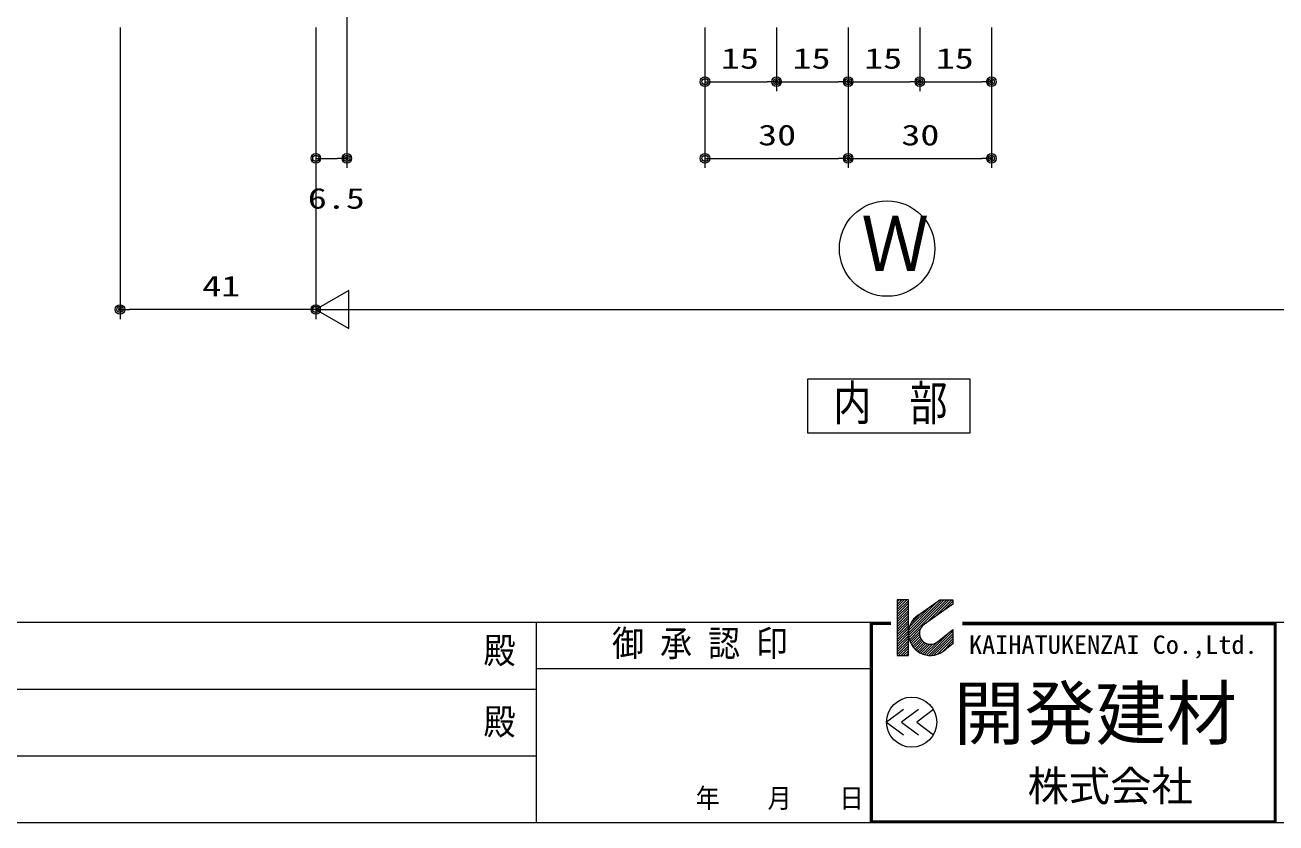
# Model space of a CAD drawing. Units: millimetres on the paper. Extents: x -395 to 395, y -281 to 281.
# Drawn here: x -41.8 to 220.2, y -281 to -113.8 of the extents above; entities that cross this region are included whole.
import ezdxf
from ezdxf.enums import TextEntityAlignment as Align

# ---------------------------------------------------------------- set-up
doc = ezdxf.new("R2010")
doc.units = ezdxf.units.MM
doc.header["$PDMODE"] = 32
doc.header["$PDSIZE"] = 0.5
for name, color, linetype, lineweight in [('0-1_0', 7, 'Continuous', 9), ('0-2_USERZ', 3, 'Continuous', 9), ('0-5_YSS_ZEN', 6, 'Continuous', 9), ('0-6_USER1', 4, 'Continuous', 9), ('0-7__0-6_TITLE_WAKU', 7, 'Continuous', 9), ('0-9_F-1', 7, 'Continuous', 9), ('0-A__0-0_', 6, 'Continuous', 9), ('0-D__0-7_', 7, 'Continuous', 9)]:
    doc.layers.add(name, color=color, linetype=linetype, lineweight=lineweight)
doc.layers.add('0-4_Defpoints', color=7, linetype='Continuous')
doc.styles.add('HG丸ｺﾞｼｯｸM-PRO', font='')
doc.styles.add('ＭＳ ゴシック', font='')
doc.styles.get('HG丸ｺﾞｼｯｸM-PRO').set_extended_font_data('HG丸ｺﾞｼｯｸM-PRO')
doc.styles.get('ＭＳ ゴシック').set_extended_font_data('MS Gothic')

# ---------------------------------------------------------------- blocks, each defined once
blk = doc.blocks.new('DOT1')
at = {"layer": '0-1_0'}
blk.add_line((0, 0), (-1, 0), dxfattribs=at)
for radius in [0.5, 0.325]:
    blk.add_circle((0, 0), radius, dxfattribs=at)
blk = doc.blocks.new('ALW1')
at = {"layer": '0-1_0'}
blk.add_line((0, 0), (-1, 0), dxfattribs=at)
blk.add_lwpolyline([(-0.34641, -0.2), (0, 0), (-0.34641, 0.2)], close=True, dxfattribs=at)
blk = doc.blocks.new('NAIBU_W')
at = {"layer": '0-6_USER1'}
blk.add_lwpolyline([(-17.028, -5.6), (17.028, -5.6), (17.028, 5.6), (-17.028, 5.6)], close=True, dxfattribs=at)
at = {"layer": '0-6_USER1', "style": 'ＭＳ ゴシック', "width": 0.8}
blk.add_text('内\u3000部', height=7.309, dxfattribs=at).set_placement((-11.628, -5.206), align=Align.BOTTOM_LEFT)
blk = doc.blocks.new('A$C4D8D1E02')
at = {"layer": '0-A__0-0_'}
for p, q in [((3, 6.75), (0, 4.5)), ((5.7, 6.75), (2.7, 4.5)), ((0, 4.5), (3, 2.25)), ((2.7, 4.5), (5.7, 2.25))]:
    blk.add_line(p, q, dxfattribs=at)
blk.add_lwpolyline([(8.4, 6.75), (5.4, 4.5), (8.4, 2.25)], dxfattribs=at)
at = {"layer": '0-A__0-0_', "color": 2}
blk.add_circle((4.5, 4.5), 4.5, dxfattribs=at)
blk = doc.blocks.new('図枠')
at = {"layer": '0-2_USERZ', "color": 5}
for p, q in [((536.219, 46.317), (536.637, 46.735)), ((536.219, 45.793), (537.161, 46.735)), ((536.219, 45.269), (537.685, 46.735)), ((536.219, 44.746), (538.208, 46.735)), ((536.219, 44.222), (538.553, 46.555)), ((536.219, 43.698), (538.553, 46.031)), ((536.219, 43.174), (538.553, 45.507)), ((536.219, 42.65), (538.553, 44.983)), ((536.219, 42.126), (538.553, 44.46)), ((536.219, 41.602), (538.553, 43.936)), ((536.219, 41.079), (538.553, 43.412)), ((536.219, 40.555), (538.553, 42.888)), ((536.219, 40.031), (538.553, 42.364)), ((536.219, 39.507), (538.553, 41.84)), ((536.219, 38.983), (538.553, 41.317)), ((536.219, 38.459), (538.553, 40.793)), ((536.219, 37.936), (538.553, 40.269)), ((536.219, 37.412), (538.553, 39.745)), ((536.219, 36.888), (538.553, 39.221)), ((536.219, 36.364), (538.553, 38.697)), ((536.219, 35.84), (538.553, 38.173)), ((536.219, 35.316), (538.553, 37.65)), ((536.495, 35.068), (538.553, 37.126)), ((537.019, 35.068), (538.553, 36.602)), ((537.543, 35.068), (538.553, 36.078)), ((538.066, 35.068), (538.553, 35.554))]:
    blk.add_line(p, q, dxfattribs=at)
at = {"layer": '0-2_USERZ', "color": 4}
for p, q in [((538.555, 39.747), (545.542, 46.735)), ((538.596, 39.264), (546.066, 46.735)), ((538.614, 40.33), (544.741, 46.457)), ((538.653, 38.797), (546.59, 46.735)), ((538.756, 40.996), (542.984, 45.223)), ((542.207, 41.828), (547.114, 46.735)), ((543.964, 43.061), (547.638, 46.735)), ((545.721, 44.294), (547.886, 46.459)), ((547.478, 45.528), (547.886, 45.935)), ((539.117, 41.881), (541.226, 43.99)), ((538.769, 38.39), (541.165, 40.785)), ((538.891, 37.988), (540.916, 40.013)), ((539.068, 37.641), (540.908, 39.481)), ((542.373, 35.184), (547.166, 39.976)), ((542.836, 35.122), (547.886, 40.173)), ((543.358, 35.121), (547.886, 39.649)), ((544.708, 38.025), (547.886, 40.548)), ((544.708, 38.025), (547.886, 40.548)), ((539.245, 37.294), (540.997, 39.046)), ((539.466, 36.991), (541.149, 38.674)), ((539.696, 36.697), (541.35, 38.352)), ((539.947, 36.425), (541.594, 38.072)), ((540.229, 36.182), (541.88, 37.834)), ((540.511, 35.941), (542.213, 37.642)), ((540.844, 35.75), (542.601, 37.507)), ((541.178, 35.56), (543.054, 37.436)), ((541.552, 35.41), (543.625, 37.484)), ((541.943, 35.278), (544.639, 37.974)), ((543.922, 35.161), (547.886, 39.125)), ((544.63, 35.345), (547.886, 38.601)), ((545.605, 35.796), (547.886, 38.078))]:
    blk.add_line(p, q, dxfattribs=at)
at = {"layer": '0-2_USERZ', "color": 5}
blk.add_lwpolyline([(536.219, 35.068), (538.553, 35.068), (538.553, 46.735), (536.219, 46.735)], close=True, dxfattribs=at)
blk.add_lwpolyline([(536.219, 35.068), (538.553, 35.068), (538.553, 46.735), (536.219, 46.735)], close=True, dxfattribs=at)
at = {"layer": '0-2_USERZ', "color": 4}
for points in [[(540.595, 43.547), (545.137, 46.735), (547.886, 46.735), (547.886, 45.814), (541.913, 41.621)], [(540.595, 43.547), (545.137, 46.735), (547.886, 46.735), (547.886, 45.814), (541.913, 41.621)], [(547.886, 40.548), (547.886, 37.569), (546.278, 36.299)], [(547.886, 40.548), (547.886, 37.569), (546.278, 36.299)]]:
    blk.add_lwpolyline(points, dxfattribs=at)
for radius, start in [(4.618, 123.89516), (4.618, 123.89516), (2.284, 123.40234), (2.284, 123.40234)]:
    blk.add_arc((543.17, 39.714), radius, start, 312.29951, dxfattribs=at)
at = {"layer": '0-7__0-6_TITLE_WAKU'}
for p, q in [((534.869, 42), (0, 42)), ((460.59, 42), (460.59, 0)), ((530.586, 42), (530.586, 0)), ((790.6, 42), (549.892, 42)), ((530.586, 32.28), (460.59, 32.28)), ((460.59, 28), (191.489, 28)), ((460.59, 14), (191.489, 14))]:
    blk.add_line(p, q, dxfattribs=at)
at = {"layer": '0-9_F-1'}
for p, q in [((534.869, 42), (530.586, 42)), ((530.586, 42), (530.586, 0)), ((549.892, 42), (615.589, 42)), ((530.668, 41.918), (530.668, 0.082)), ((534.869, 41.918), (530.668, 41.918)), ((530.995, 41.592), (530.995, 0.408)), ((534.869, 41.592), (530.995, 41.592)), ((549.892, 41.918), (615.507, 41.918)), ((549.892, 41.755), (615.344, 41.755)), ((549.892, 41.673), (615.262, 41.673)), ((549.892, 41.592), (615.18, 41.592)), ((615.18, 41.592), (615.18, 0.408)), ((615.262, 41.673), (615.262, 0.327)), ((615.344, 41.755), (615.344, 0.245)), ((615.507, 41.918), (615.507, 0.082)), ((615.589, 0), (530.586, 0)), ((615.507, 0.082), (530.668, 0.082)), ((615.425, 0.163), (530.75, 0.163)), ((615.344, 0.245), (530.831, 0.245)), ((615.262, 0.327), (530.913, 0.327)), ((615.18, 0.408), (530.995, 0.408))]:
    blk.add_line(p, q, dxfattribs=at)
blk.add_lwpolyline([(790.6, 0), (0, 0), (0, 562), (790.6, 562)], close=True, dxfattribs=at)
for points in [[(534.869, 41.837), (530.75, 41.837), (530.75, 0.163)], [(534.869, 41.755), (530.831, 41.755), (530.831, 0.245)], [(534.869, 41.673), (530.913, 41.673), (530.913, 0.327)], [(549.892, 41.837), (615.425, 41.837), (615.425, 0.163)]]:
    blk.add_lwpolyline(points, dxfattribs=at)
at = {"layer": '0-2_USERZ', "xscale": 1.166667, "yscale": 1.166667}
blk.add_blockref('A$C4D8D1E02', (534, 15.869), dxfattribs=at)
at = {"layer": '0-7__0-6_TITLE_WAKU', "style": 'ＭＳ ゴシック', "width": 0.9}
for s, height, p in [('殿', 5.462, (449.573, 31.787)), ('御 承 認 印', 5.459, (476.505, 33.282)), ('殿', 5.462, (449.573, 16.872)), ('年\u3000\u3000月\u3000\u3000日', 4.091, (494.019, 1.939))]:
    blk.add_text(s, height=height, dxfattribs=at).set_placement(p, align=Align.BOTTOM_LEFT)
at = {"layer": '0-9_F-1', "color": 4, "style": 'ＭＳ ゴシック', "width": 1.05}
blk.add_text('KAIHATUKENZAI Co.,Ltd.', height=3.848, dxfattribs=at).set_placement((551.24, 34.282), align=Align.BOTTOM_LEFT)
at = {"layer": '0-9_F-1', "style": 'HG丸ｺﾞｼｯｸM-PRO'}
for s, height, p in [('開発建材', 10.87, (548.075, 14.3)), ('株式会社', 6.344, (563.512, 2.665))]:
    blk.add_text(s, height=height, dxfattribs=at).set_placement(p, align=Align.BOTTOM_LEFT)

msp = doc.modelspace()

# ---------------------------------------------------------------- linework, layer by layer
at = {"layer": '0-2_USERZ'}
for p, q in [((25.648, -111.814), (25.648, -143.748)), ((-21.856, -114.314), (-21.856, -175.411)), ((19.148, -114.314), (19.148, -175.411)), ((19.148, -114.314), (19.148, -143.748)), ((100.648, -114.314), (100.648, -143.748)), ((100.648, -114.314), (100.648, -127.685)), ((115.648, -114.314), (115.648, -127.685)), ((115.648, -114.314), (115.648, -127.685)), ((130.648, -114.314), (130.648, -143.748)), ((130.648, -114.314), (130.648, -143.748)), ((130.648, -114.314), (130.648, -127.685)), ((130.648, -114.314), (130.648, -127.685)), ((145.648, -114.314), (145.648, -127.685)), ((145.648, -114.314), (145.648, -127.685)), ((160.648, -114.314), (160.648, -143.748)), ((160.648, -114.314), (160.648, -127.685)), ((102.648, -125.685), (113.648, -125.685)), ((117.648, -125.685), (128.648, -125.685)), ((132.648, -125.685), (143.648, -125.685)), ((147.648, -125.685), (158.648, -125.685)), ((21.148, -141.748), (23.648, -141.748)), ((102.648, -141.748), (128.648, -141.748)), ((132.648, -141.748), (158.648, -141.748)), ((17.148, -173.411), (-19.856, -173.411))]:
    msp.add_line(p, q, dxfattribs=at)
at = {"layer": '0-4_Defpoints'}
for p in [(115.648, -125.685), (130.648, -125.685), (145.648, -125.685), (160.648, -125.685), (25.648, -141.748), (130.648, -141.748), (160.648, -141.748), (-21.856, -173.411)]:
    msp.add_point(p, dxfattribs=at)
at = {"layer": '0-5_YSS_ZEN'}
for p, q in [((19.148, -114.314), (19.148, -175.411)), ((39.148, -173.411), (239.148, -173.411))]:
    msp.add_line(p, q, dxfattribs=at)
at = {"layer": '0-D__0-7_'}
msp.add_circle((138.811, -160.658), 10, dxfattribs=at)

# ---------------------------------------------------------------- block references
at = {"layer": '0-2_USERZ'}
msp.add_blockref('図枠', (-395.3, -281), dxfattribs=at)
at = {"layer": '0-2_USERZ', "xscale": 2, "yscale": 2, "rotation": 180}
for p in [(100.648, -125.685), (115.648, -125.685), (130.648, -125.685), (145.648, -125.685), (19.148, -141.748), (100.648, -141.748), (130.648, -141.748), (-21.856, -173.411)]:
    msp.add_blockref('DOT1', p, dxfattribs=at)
at = {"layer": '0-2_USERZ', "xscale": 2, "yscale": 2}
for p in [(115.648, -125.685), (130.648, -125.685), (145.648, -125.685), (160.648, -125.685), (25.648, -141.748), (130.648, -141.748), (160.648, -141.748), (19.148, -173.411)]:
    msp.add_blockref('DOT1', p, dxfattribs=at)
at = {"layer": '0-5_YSS_ZEN', "xscale": 20, "yscale": 20, "rotation": 180}
msp.add_blockref('ALW1', (19.148, -173.411), dxfattribs=at)
at = {"layer": '0-6_USER1'}
msp.add_blockref('NAIBU_W', (139.148, -193.641), dxfattribs=at)

# ---------------------------------------------------------------- texts
at = {"layer": '0-2_USERZ', "style": 'ＭＳ ゴシック', "width": 1.35}
for s, p in [('15', (104.002, -124.268)), ('15', (119.002, -124.268)), ('15', (134.002, -124.268)), ('15', (149.002, -124.268)), ('30', (111.791, -140.33)), ('30', (141.791, -140.33)), ('6.5', (17.481, -153.595)), ('41', (-4.632, -171.994))]:
    msp.add_text(s, height=4.333, dxfattribs=at).set_placement(p, align=Align.BOTTOM_LEFT)
at = {"layer": '0-D__0-7_', "style": 'ＭＳ ゴシック', "width": 0.9}
msp.add_text('Ｗ', height=11.55, dxfattribs=at).set_placement((133.402, -168.831), align=Align.BOTTOM_LEFT)

doc.saveas('drawing.dxf')
